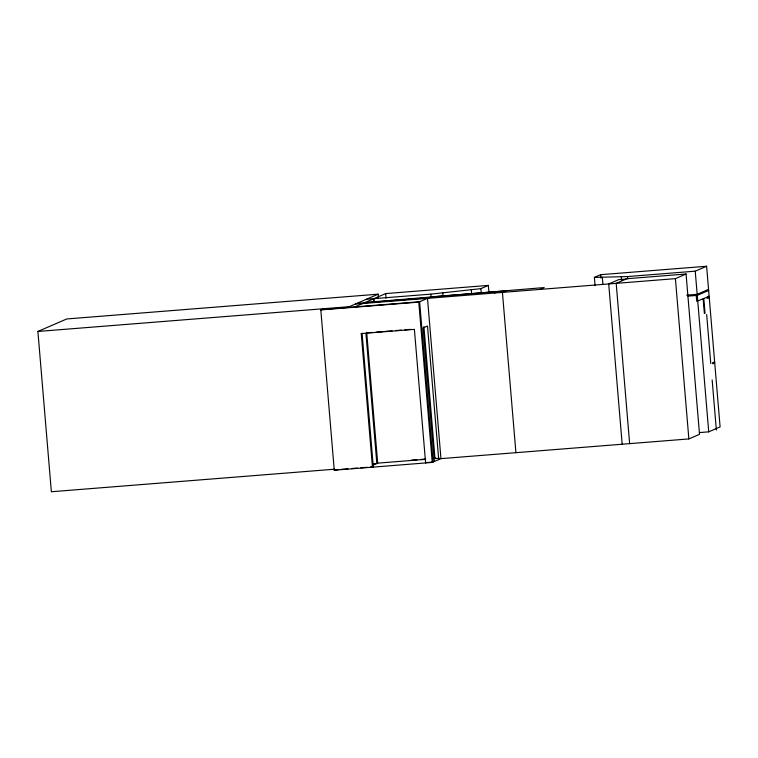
<?xml version="1.0" encoding="UTF-8"?>
<svg xmlns="http://www.w3.org/2000/svg" width="758" height="758" viewBox="0 0 758 758"><rect width="100%" height="100%" fill="white"/><g stroke="black" fill="none" stroke-linecap="round" stroke-linejoin="round"><path stroke-width="1.14" d="M334.657 469.202L51.364 491.743L37.9 331.454L66.761 318.957L378.157 294.18L378.46 297.714M629.642 443.638L616.188 283.35L626.847 278.736L686.066 274.017L699.52 434.315L688.861 438.929L440.957 458.637L432.25 462.408L334.259 470.206L320.805 309.918L323.562 308.724M347.372 307.511L378.157 294.18M354.848 306.914L364.219 302.859M488.948 292.351L488.36 285.406L385.651 293.583L365.062 302.499L544.187 287.566L539.895 289.423M320.805 309.918L418.786 302.12L430.923 296.871L505.88 290.901M361.244 333.596L362.068 333.236L373.287 466.814L372.462 467.174L361.244 333.596L414.389 329.36L425.608 462.939L426.432 462.579M366.436 299.249L430.809 294.132L480.875 288.646L488.36 285.406M494.368 293.024L497.788 291.546M506.714 290.541L502.421 292.399L515.923 452.678M595.077 285.624L594.386 277.409L600.677 274.68L706.608 266.257L720.1 426.915L708.73 431.833L699.407 432.581M355.256 304.1L675.406 278.641L686.066 274.017M594.386 277.409L627.615 276.556L695.238 271.174L706.608 266.257M708.55 289.404L697.189 294.331L686.672 295.165M708.645 290.447L697.275 295.374L687.999 296.113M709.147 296.52L707.081 297.411L707.167 298.453L709.242 297.562M334.259 470.206L338.599 469.572M372.87 465.232L377.683 463.147L425.645 459.329M423.911 326.584L434.997 458.59L435.822 458.23L433.481 458.419M714.633 361.85L712.567 362.741L712.653 363.783L714.728 362.892M626.108 279.048L618.642 279.645L608.712 283.947L622.176 444.235M356.743 303.446L428.99 297.704M37.9 331.454L349.305 306.677M321.629 309.558L419.619 301.76L433.074 462.058L427.54 462.494M708.095 296.425L709.137 296.34L696.735 301.343L696.232 295.459M366.692 332.866L372.472 332.411M375.94 332.137L382.866 331.578M385.178 331.398L392.113 330.848M395.572 330.573L401.352 330.109M404.819 329.834L410.599 329.37M411.262 460.182L417.118 459.718M420.624 459.443L425.295 459.064M434.997 458.59L439.252 458.249M372.585 463.849L376.849 463.508L365.934 333.444M340.939 469.382L347.96 468.823M351.475 468.548L357.321 468.084M360.827 467.8L367.242 467.298M370.302 467.051L373.287 466.814M706.484 290.305L706.57 291.347M706.664 314.57L710.777 363.518M712.15 379.9L716.357 429.994M703.794 298.652L705.016 313.206L704.371 313.49L703.149 298.936M695.238 271.174L708.73 431.833M675.406 278.641L688.861 438.929M627.615 276.556L627.813 278.906M621.266 276.727L621.56 280.242M602.326 277.21L602.913 284.241M600.677 274.68L600.971 278.177M480.875 288.646L481.273 293.337M471.305 289.698L471.599 293.213M442.776 292.825L443.07 296.34M430.809 294.132L431.008 296.473M427.493 298.349L440.957 458.637M438.721 459.613L427.503 326.035L423.106 327.939L434.325 461.518M418.786 302.12L432.25 462.408M385.651 293.583L386.04 298.207M373.931 298.661L374.225 302.148M373.448 298.86L373.751 302.404M366.692 332.326L377.683 463.147"/></g></svg>
